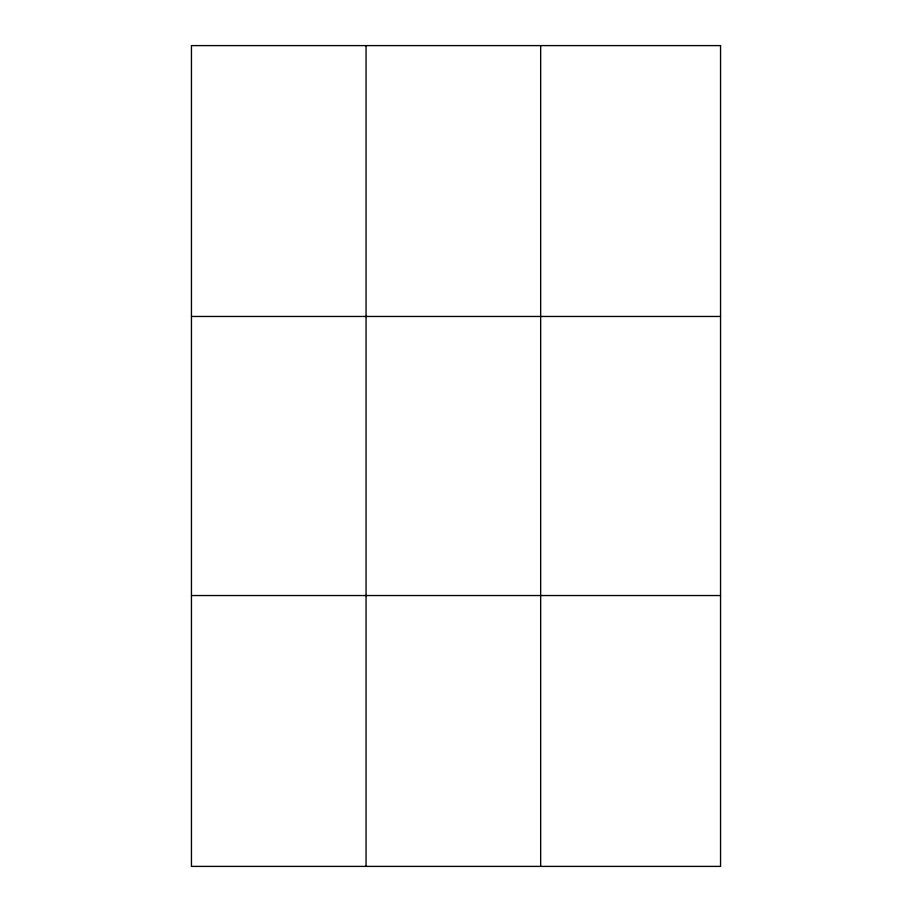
<?xml version="1.0" encoding="UTF-8"?>
<svg xmlns="http://www.w3.org/2000/svg" width="912" height="912" viewBox="0 0 912 912"><rect width="100%" height="100%" fill="white"/><g stroke="black" fill="none" stroke-linecap="round" stroke-linejoin="round"><path stroke-width="1.37" d="M366.054 866.4L366.054 45.6M540.656 866.4L540.656 45.6M191.452 316.464L720.548 316.464M191.452 595.536L720.548 595.536M720.548 45.6L720.548 866.4L191.452 866.4L191.452 45.6L720.548 45.6"/></g></svg>
